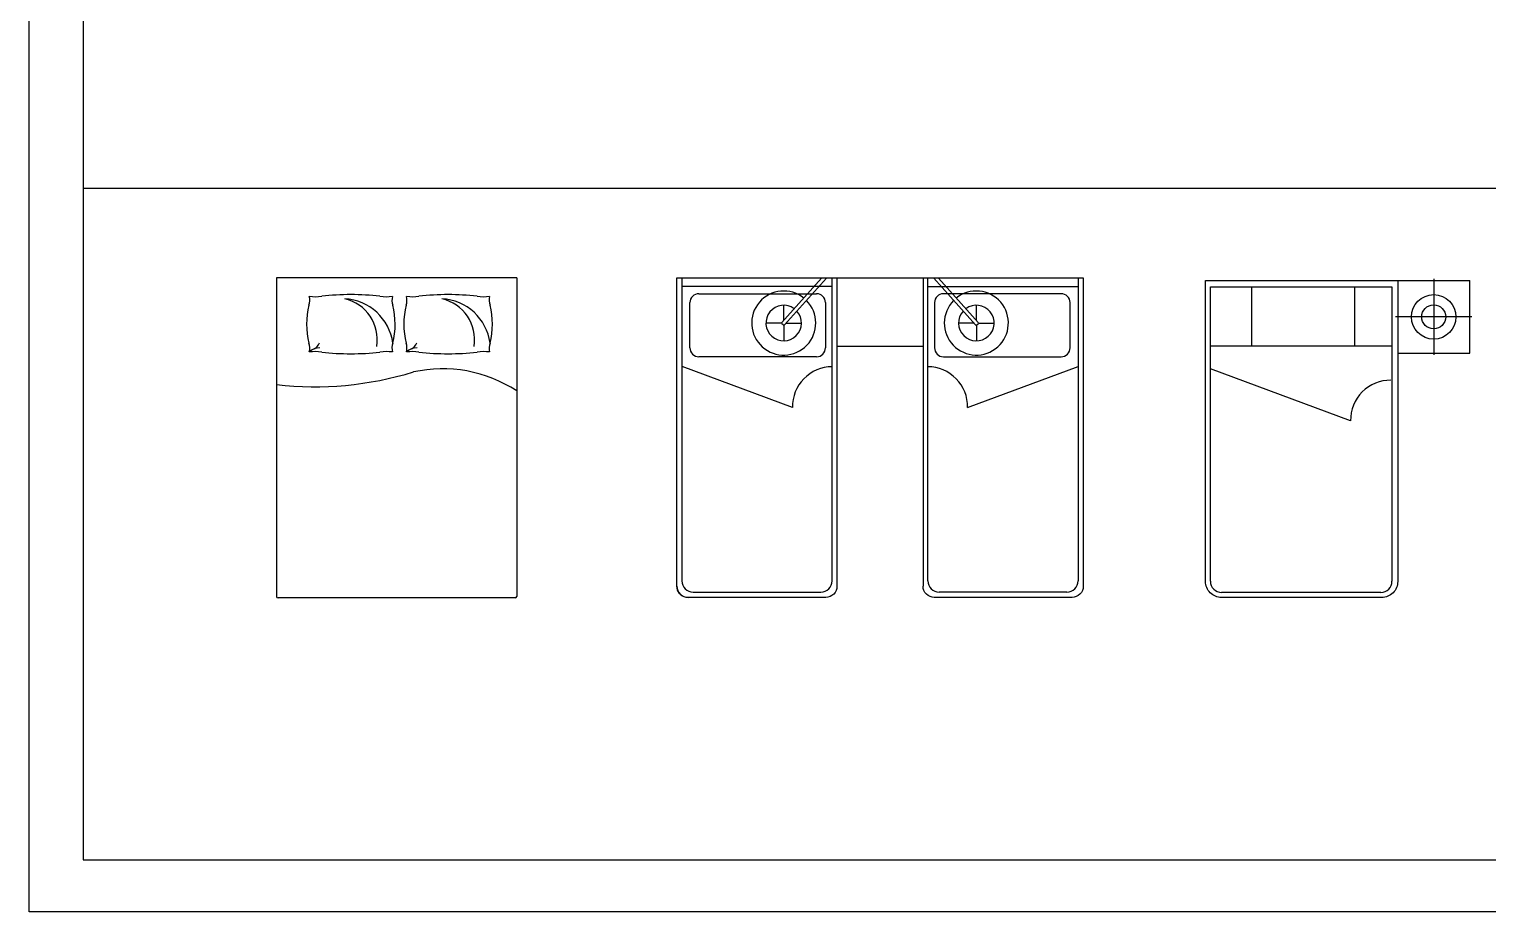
# Model space of a CAD drawing. Header units: inches. Extents: x 7.5 to 50, y 15.4 to 40.2.
# Drawn here: x 7.47 to 16.58, y 15.43 to 20.95 of the extents above; entities that cross this region are included whole.
import ezdxf

# ---------------------------------------------------------------- set-up
doc = ezdxf.new("R2010")
doc.units = ezdxf.units.IN
doc.header["$MEASUREMENT"] = 0
for name, color, linetype in [('02', 2, 'Continuous'), ('1', 1, 'Continuous'), ('kadrbm', 4, 'Continuous')]:
    doc.layers.add(name, color=color, linetype=linetype)

# ---------------------------------------------------------------- blocks, each defined once
blk = doc.blocks.new('kadrbm')
at = {"layer": 'kadrbm', "color": 4}
blk.add_lwpolyline([(0, 0), (0, 24.7972), (21, 24.7972), (21, 0), (0, 0)], close=True, dxfattribs=at)
blk.add_lwpolyline([(20.6631, 0.3257), (20.6631, 24.4603), (0.3369, 24.4603), (0.3369, 0.3257), (20.6631, 0.3257)], dxfattribs=at)

msp = doc.modelspace()

# ---------------------------------------------------------------- linework, layer by layer
at = {"layer": '02'}
for p, q in [((10.5195, 19.3936), (9.0195, 19.3936)), ((9.0195, 19.3936), (9.0195, 17.4036)), ((10.5195, 19.3936), (10.5195, 17.4036)), ((11.5516, 19.3965), (11.5516, 17.4998)), ((12.4896, 19.3396), (11.552, 19.3396)), ((12.175, 19.1145), (12.4236, 19.3906)), ((12.1915, 19.0996), (12.4535, 19.3906)), ((12.4896, 17.4998), (12.4896, 19.3936)), ((12.5195, 19.3936), (12.5195, 17.4665)), ((13.0575, 19.3936), (13.0575, 17.4665)), ((13.0874, 17.4998), (13.0874, 19.3936)), ((13.0874, 19.3396), (14.025, 19.3396)), ((13.3855, 19.0996), (13.1235, 19.3906)), ((13.402, 19.1145), (13.1534, 19.3906)), ((14.0254, 19.3965), (14.0254, 17.4998)), ((14.8517, 19.338, 0.27), (15.9855, 19.338, 0.27)), ((14.8517, 17.4987, 0.27), (14.8517, 19.338, 0.27)), ((15.1091, 19.338, 0.27), (15.1091, 18.9667, 0.27)), ((15.7508, 19.338, 0.27), (15.7508, 18.9667, 0.27)), ((15.9855, 19.338, 0.27), (15.9855, 17.4987, 0.27)), ((16.0214, 19.3765, 0.27), (16.0214, 17.4965, 0.27)), ((16.2461, 19.3878), (16.2461, 18.9117)), ((11.6015, 18.9563), (11.6015, 19.2388)), ((11.6571, 19.2944), (12.3924, 19.2944)), ((12.187, 19.1278), (12.187, 19.2223)), ((12.448, 19.2388), (12.448, 18.9563)), ((13.1291, 19.2388), (13.1291, 18.9563)), ((13.9199, 19.2944), (13.1846, 19.2944)), ((13.39, 19.1278), (13.39, 19.2223)), ((13.9755, 18.9563), (13.9755, 19.2388)), ((16.4842, 19.1498), (16.008, 19.1498)), ((12.1736, 19.1112), (12.0759, 19.1112)), ((12.1837, 19.0992), (12.1754, 19.1067)), ((12.187, 19.0978), (12.187, 19.0001)), ((12.202, 19.1112), (12.2981, 19.1112)), ((13.3751, 19.1112), (13.2789, 19.1112)), ((13.39, 19.0978), (13.39, 19.0001)), ((13.3933, 19.0992), (13.4016, 19.1067)), ((13.4034, 19.1112), (13.5011, 19.1112)), ((15.9855, 18.9667, 0.27), (14.8517, 18.9667, 0.27)), ((12.3924, 18.9007), (11.6571, 18.9007)), ((13.1846, 18.9007), (13.9199, 18.9007)), ((12.242, 18.5846), (11.552, 18.8399)), ((13.335, 18.5846), (14.025, 18.8399)), ((15.7275, 18.5006), (14.8517, 18.8247)), ((11.6216, 17.4298), (12.4196, 17.4298)), ((13.9554, 17.4298), (13.1574, 17.4298)), ((15.9155, 17.4287, 0.27), (14.9217, 17.4287, 0.27)), ((10.5095, 17.3936), (9.0295, 17.3936))]:
    msp.add_line(p, q, dxfattribs=at)
for points in [[(12.5195, 17.4665, -0.414214), (12.4495, 17.3965), (11.5768, 17.3965, -0.34812), (11.5195, 17.4665), (11.5195, 19.3936), (14.0575, 19.3936), (14.0575, 17.4665, -0.414214), (13.9875, 17.3965), (13.1275, 17.3965, -0.414214), (13.0575, 17.4665)], [(9.9091, 18.9297, 0.056765), (10.2727, 18.9297, 0.056765)]]:
    msp.add_lwpolyline(points, format="xyb", dxfattribs=at)
at = {"layer": '02', "elevation": 0.27}
msp.add_lwpolyline([(16.0214, 17.4965, -0.414214), (15.9214, 17.3965), (14.9214, 17.3965, -0.414214), (14.8214, 17.4965), (14.8214, 19.3765), (16.4714, 19.3765)], format="xyb", dxfattribs=at)
msp.add_lwpolyline([(16.0214, 18.9225), (16.4714, 18.9225), (16.4714, 19.3765)], dxfattribs=at)
at = {"layer": '02'}
msp.add_lwpolyline([(12.5195, 18.966), (13.0575, 18.966)], dxfattribs=at)
for radius in [0.139, 0.075]:
    msp.add_circle((16.2461, 19.1498), radius, dxfattribs=at)
for centre, radius, start, end in [((9.7067, 19.104), 0.4997, 166.26622, 193.67699), ((9.1263, 19.2558), 0.1006, 340.74829, 12.82473), ((9.2613, 19.5328), 0.2573, 261.7501, 279.05323), ((9.4836, 17.6822), 1.6068, 83.50222, 96.49778), ((9.4285, 18.943), 0.3204, 7.67677, 87.02807), ((9.3861, 19.0067), 0.263, 350.9274, 77.03289), ((9.706, 19.5328), 0.2573, 260.94677, 278.2499), ((9.841, 19.2558), 0.1006, 167.17527, 199.25171), ((9.2606, 19.104), 0.4997, 346.32301, 13.73378), ((10.314, 19.104), 0.4997, 166.26622, 193.67699), ((9.7336, 19.2558), 0.1006, 340.74829, 12.82473), ((9.8686, 19.5328), 0.2573, 261.7501, 279.05323), ((10.0909, 17.6822), 1.6068, 83.50222, 96.49778), ((9.9934, 19.0067), 0.263, 350.9274, 77.03289), ((10.0358, 18.943), 0.3204, 7.67677, 87.02807), ((10.3132, 19.5328), 0.2573, 260.94677, 278.2499), ((10.4483, 19.2558), 0.1006, 167.17527, 199.25171), ((9.8679, 19.104), 0.4997, 346.32301, 13.73378), ((11.6571, 19.2388), 0.0556, 90, 180), ((12.187, 19.1112), 0.2, 51.18163, 44.81215), ((12.187, 19.1112), 0.1111, 53.73606, 42.25772), ((12.3924, 19.2388), 0.0556, 0, 90), ((13.1846, 19.2388), 0.0556, 90, 180), ((13.39, 19.1112), 0.2, 135.18785, 128.81837), ((13.39, 19.1112), 0.1111, 137.74228, 126.26394), ((13.9199, 19.2388), 0.0556, 0, 90), ((12.1792, 19.1108), 0.00556, 137.99689, 227.99689), ((12.1874, 19.1034), 0.00556, 227.99689, 317.99689), ((13.3896, 19.1034), 0.00556, 222.00311, 312.00311), ((13.3979, 19.1108), 0.00556, 312.00311, 42.00311), ((9.1263, 18.9527), 0.1006, 347.17527, 19.25171), ((9.2904, 18.8573), 0.0985, 89.84543, 132.11063), ((9.2055, 19.0262), 0.0916, 302.82445, 334.42206), ((9.841, 18.9527), 0.1006, 160.74829, 192.82473), ((9.7336, 18.9527), 0.1006, 347.17527, 19.25171), ((9.8977, 18.8573), 0.0985, 89.84543, 132.11063), ((9.8128, 19.0262), 0.0916, 302.82445, 334.42206), ((10.4483, 18.9527), 0.1006, 160.74829, 192.82473), ((11.6571, 18.9563), 0.0556, 180, 270), ((12.3924, 18.9563), 0.0556, 270, 0), ((13.1846, 18.9563), 0.0556, 180, 270), ((13.9199, 18.9563), 0.0556, 270, 0), ((9.2613, 18.6757), 0.2573, 80.94677, 98.2499), ((9.4836, 20.5262), 1.6068, 263.50222, 276.49778), ((9.706, 18.6757), 0.2573, 81.7501, 99.05323), ((9.8686, 18.6757), 0.2573, 80.94677, 98.2499), ((10.3132, 18.6757), 0.2573, 81.7501, 99.05323), ((9.2579, 20.8144), 2.1013, 263.48652, 287.05), ((10.0568, 17.9818), 0.8437, 56.73557, 102.51072), ((12.4905, 18.5895), 0.2485, 90.20565, 181.12903), ((13.0866, 18.5895), 0.2485, 358.87097, 89.79435), ((15.976, 18.5055), 0.2485, 89.33287, 181.12903), ((11.6216, 17.4998), 0.07, 180, 270), ((12.4196, 17.4998), 0.07, 270, 0), ((13.1574, 17.4998), 0.07, 180, 270), ((13.9554, 17.4998), 0.07, 270, 0), ((14.9217, 17.4987, 0.27), 0.07, 180, 270), ((15.9155, 17.4987, 0.27), 0.07, 270, 0), ((9.0295, 17.4036), 0.01, 180, 270), ((10.5095, 17.4036), 0.01, 270, 0), ((11.5895, 17.4665), 0.07, 180, 270)]:
    msp.add_arc(centre, radius, start, end, dxfattribs=at)
at = {"layer": '1'}
msp.add_line((7.8117, 19.953), (28.1379, 19.953), dxfattribs=at)

# ---------------------------------------------------------------- block references
at = {"layer": 'kadrbm'}
msp.add_blockref('kadrbm', (7.4748, 15.4325), dxfattribs=at)

doc.saveas('drawing.dxf')
